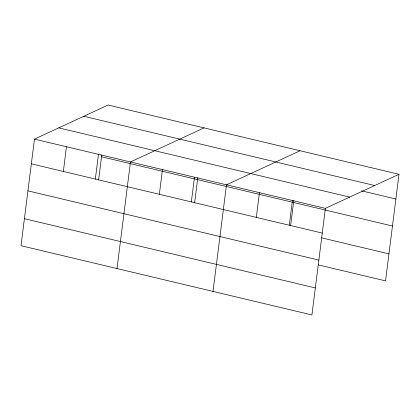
<?xml version="1.0" encoding="UTF-8"?>
<svg xmlns="http://www.w3.org/2000/svg" width="420" height="420" viewBox="0 0 420 420"><rect width="100%" height="100%" fill="white"/><g stroke="black" fill="none" stroke-linecap="round" stroke-linejoin="round"><path stroke-width="0.63" d="M399 174.29L108.071 105.042L34.466 139.115L21 245.71L311.929 314.958L325.395 208.362L399 174.29L385.534 280.885L318.323 264.889M63.346 171.449L66.47 146.727M95.345 179.067L98.469 154.345M98.59 180.085L101.782 154.849M117.007 268.564L130.473 161.963L204.078 127.89M159.353 194.303L162.477 169.58M191.352 201.92L194.476 177.198M194.597 202.939L197.788 177.702M213.014 291.417L226.48 184.816L300.085 150.743M256.326 217.387L259.45 192.665M289.301 225.236L292.42 200.513M290.603 225.792L293.79 200.555M83.785 116.282L374.708 185.535M361.636 190.859L395.876 199.012M58.758 127.869L349.681 197.117M34.466 139.115L325.395 208.362M101.535 156.781L392.464 226.028M31.343 163.832L322.271 233.079M321.736 237.872L388.946 253.869M27.93 190.853L318.859 260.101M24.413 218.689L315.341 287.942"/></g></svg>
